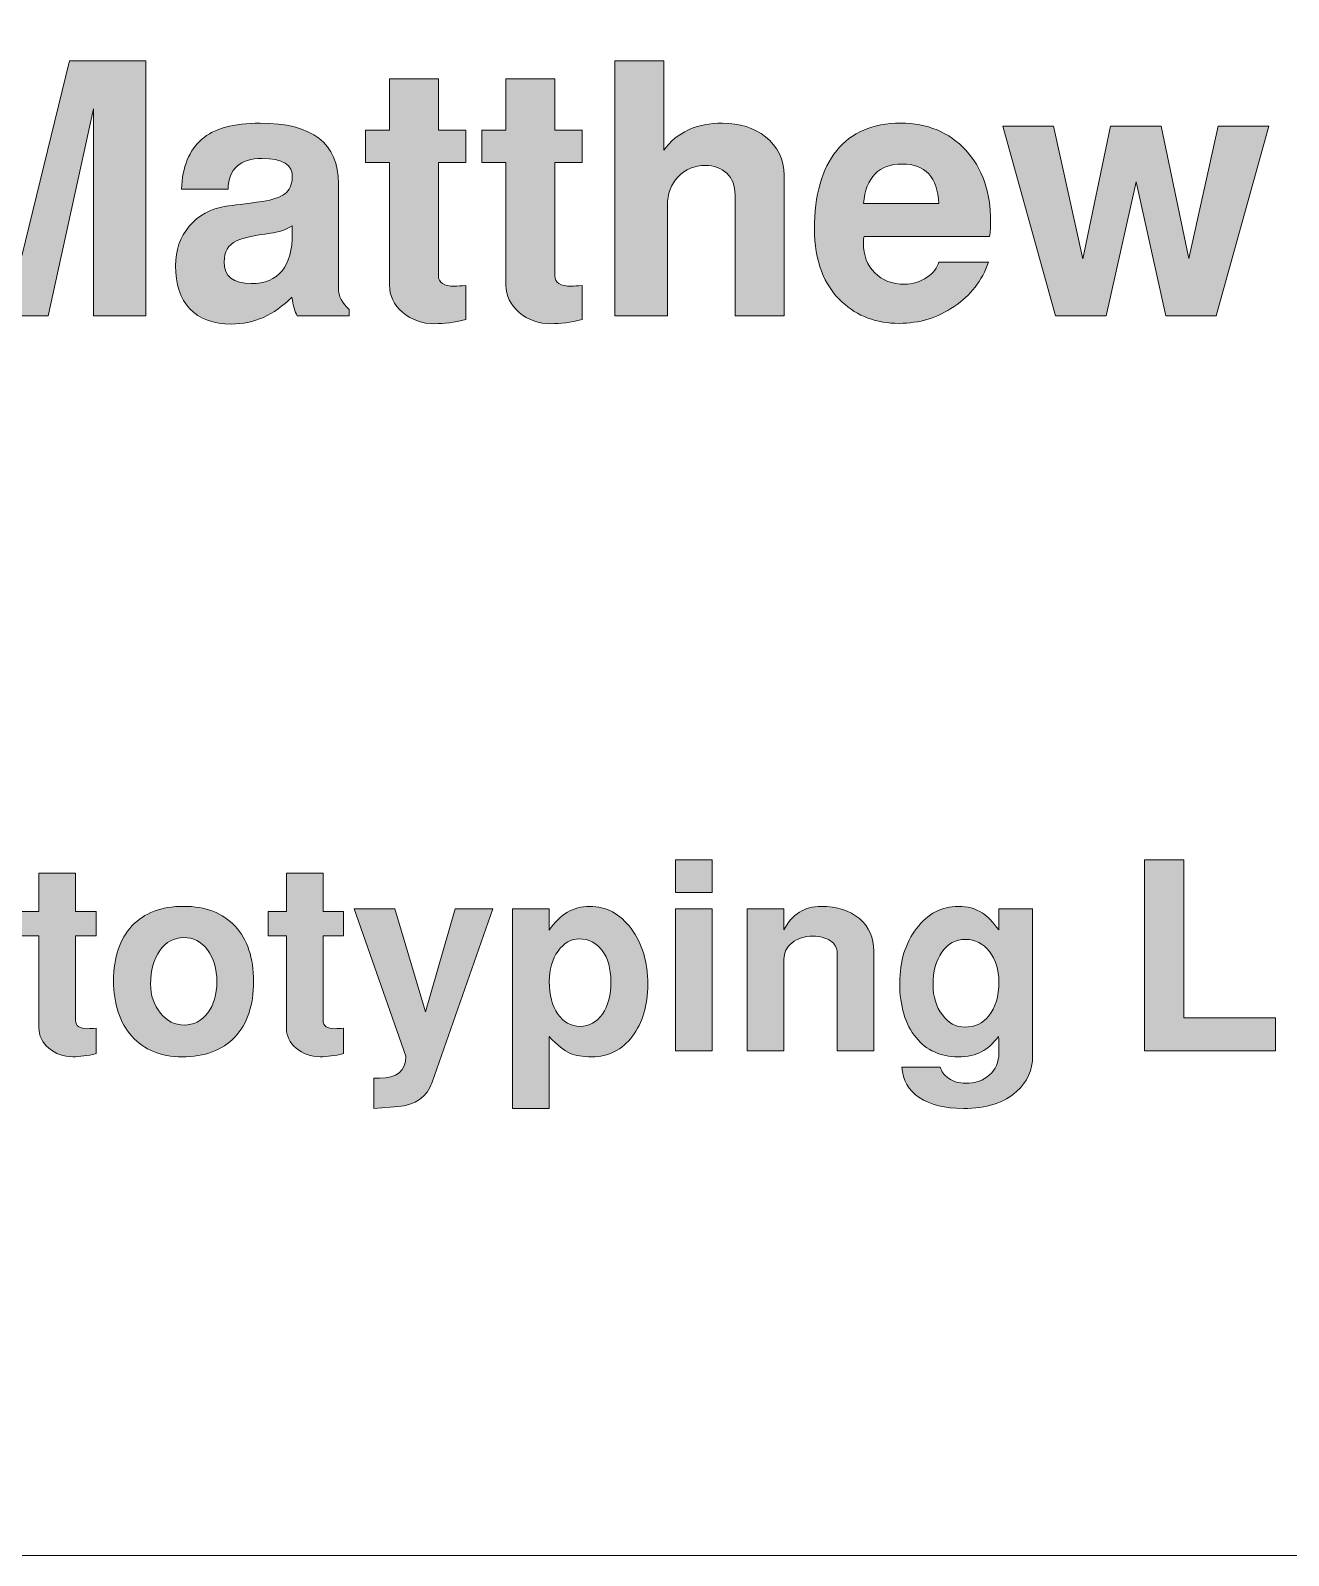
# Model space of a CAD drawing. Header units: inches. Extents: x 1.04 to 10.11, y -6.95 to -1.5.
# Drawn here: x 6.181 to 6.781, y -6.949 to -6.222 of the extents above; entities that cross this region are included whole.
import ezdxf

# ---------------------------------------------------------------- set-up
doc = ezdxf.new("R2010")
doc.units = ezdxf.units.IN
doc.header["$MEASUREMENT"] = 0
doc.layers.add('Layer 1', color=7, linetype='Continuous')

# ---------------------------------------------------------------- blocks, each defined once
blk = doc.blocks.new('block 256')
at = {"layer": 'Layer 1', "true_color": 0xed1f24}
h = blk.add_hatch(color=240, dxfattribs=at)
h.dxf.hatch_style = 2
h.paths.add_polyline_path([(6.23638, -6.35766), (6.21139, -6.35766), (6.21139, -6.25899), (6.18972, -6.35766), (6.16471, -6.35766), (6.14305, -6.25949), (6.14305, -6.35766), (6.11805, -6.35766), (6.11805, -6.23616), (6.15463, -6.23616), (6.17721, -6.32918), (6.20002, -6.23616), (6.23638, -6.23616)])
h = blk.add_hatch(color=240, dxfattribs=at)
h.dxf.hatch_style = 2
edge = h.paths.add_edge_path()
edge.add_spline(control_points=[(6.54071, -6.35766), (6.54071, -6.35766), (6.51737, -6.35766), (6.51737, -6.35766), (6.51737, -6.35766), (6.51737, -6.30003), (6.51737, -6.30003), (6.51737, -6.29568), (6.51605, -6.29226), (6.51338, -6.28975), (6.51071, -6.28725), (6.50732, -6.28599), (6.50321, -6.28599), (6.49799, -6.28599), (6.49365, -6.2878), (6.49021, -6.29142), (6.48677, -6.29504), (6.48505, -6.29958), (6.48505, -6.30504), (6.48505, -6.30504), (6.48505, -6.35766), (6.48505, -6.35766), (6.48505, -6.35766), (6.46004, -6.35766), (6.46004, -6.35766), (6.46004, -6.35766), (6.46004, -6.23616), (6.46004, -6.23616), (6.46004, -6.23616), (6.48338, -6.23616), (6.48338, -6.23616), (6.48338, -6.23616), (6.48338, -6.27866), (6.48338, -6.27866), (6.48971, -6.27011), (6.49904, -6.26583), (6.51138, -6.26583), (6.51948, -6.26583), (6.52632, -6.26799), (6.53188, -6.27233), (6.53777, -6.27699), (6.54071, -6.2831), (6.54071, -6.29066), (6.54071, -6.29066), (6.54071, -6.35766), (6.54071, -6.35766)], knot_values=[0, 0, 0, 0, 1, 1, 1, 2, 2, 2, 3, 3, 3, 4, 4, 4, 5, 5, 5, 6, 6, 6, 7, 7, 7, 8, 8, 8, 9, 9, 9, 10, 10, 10, 11, 11, 11, 12, 12, 12, 13, 13, 13, 14, 14, 14, 15, 15, 15, 15], degree=3, periodic=1)
h = blk.add_hatch(color=240, dxfattribs=at)
h.dxf.hatch_style = 2
edge = h.paths.add_edge_path()
edge.add_spline(control_points=[(6.38888, -6.35949), (6.38344, -6.36083), (6.37849, -6.36149), (6.37405, -6.36149), (6.36816, -6.36149), (6.3631, -6.35969), (6.35888, -6.35608), (6.35465, -6.35246), (6.35255, -6.34816), (6.35255, -6.34316), (6.35255, -6.34316), (6.35255, -6.28466), (6.35255, -6.28466), (6.35255, -6.28466), (6.34105, -6.28466), (6.34105, -6.28466), (6.34105, -6.28466), (6.34105, -6.26916), (6.34105, -6.26916), (6.34105, -6.26916), (6.35255, -6.26916), (6.35255, -6.26916), (6.35255, -6.26916), (6.35255, -6.24466), (6.35255, -6.24466), (6.35255, -6.24466), (6.37588, -6.24466), (6.37588, -6.24466), (6.37588, -6.24466), (6.37588, -6.26916), (6.37588, -6.26916), (6.37588, -6.26916), (6.38888, -6.26916), (6.38888, -6.26916), (6.38888, -6.26916), (6.38888, -6.28466), (6.38888, -6.28466), (6.38888, -6.28466), (6.37588, -6.28466), (6.37588, -6.28466), (6.37588, -6.28466), (6.37588, -6.33849), (6.37588, -6.33849), (6.37588, -6.34194), (6.37849, -6.34366), (6.38371, -6.34366), (6.38494, -6.34355), (6.38666, -6.34344), (6.38888, -6.34332), (6.38888, -6.34332), (6.38888, -6.35949), (6.38888, -6.35949)], knot_values=[0, 0, 0, 0, 1, 1, 1, 2, 2, 2, 3, 3, 3, 4, 4, 4, 5, 5, 5, 6, 6, 6, 7, 7, 7, 8, 8, 8, 9, 9, 9, 10, 10, 10, 11, 11, 11, 12, 12, 12, 13, 13, 13, 14, 14, 14, 15, 15, 15, 16, 16, 16, 17, 17, 17, 17], degree=3, periodic=1)
h = blk.add_hatch(color=240, dxfattribs=at)
h.dxf.hatch_style = 2
edge = h.paths.add_edge_path()
edge.add_spline(control_points=[(6.44438, -6.35949), (6.43894, -6.36083), (6.43399, -6.36149), (6.42955, -6.36149), (6.42366, -6.36149), (6.41861, -6.35969), (6.41438, -6.35608), (6.41016, -6.35246), (6.40805, -6.34816), (6.40805, -6.34316), (6.40805, -6.34316), (6.40805, -6.28466), (6.40805, -6.28466), (6.40805, -6.28466), (6.39655, -6.28466), (6.39655, -6.28466), (6.39655, -6.28466), (6.39655, -6.26916), (6.39655, -6.26916), (6.39655, -6.26916), (6.40805, -6.26916), (6.40805, -6.26916), (6.40805, -6.26916), (6.40805, -6.24466), (6.40805, -6.24466), (6.40805, -6.24466), (6.43138, -6.24466), (6.43138, -6.24466), (6.43138, -6.24466), (6.43138, -6.26916), (6.43138, -6.26916), (6.43138, -6.26916), (6.44438, -6.26916), (6.44438, -6.26916), (6.44438, -6.26916), (6.44438, -6.28466), (6.44438, -6.28466), (6.44438, -6.28466), (6.43138, -6.28466), (6.43138, -6.28466), (6.43138, -6.28466), (6.43138, -6.33849), (6.43138, -6.33849), (6.43138, -6.34194), (6.43399, -6.34366), (6.43922, -6.34366), (6.44044, -6.34355), (6.44216, -6.34344), (6.44438, -6.34332), (6.44438, -6.34332), (6.44438, -6.35949), (6.44438, -6.35949)], knot_values=[0, 0, 0, 0, 1, 1, 1, 2, 2, 2, 3, 3, 3, 4, 4, 4, 5, 5, 5, 6, 6, 6, 7, 7, 7, 8, 8, 8, 9, 9, 9, 10, 10, 10, 11, 11, 11, 12, 12, 12, 13, 13, 13, 14, 14, 14, 15, 15, 15, 16, 16, 16, 17, 17, 17, 17], degree=3, periodic=1)
h = blk.add_hatch(color=240, dxfattribs=at)
h.dxf.hatch_style = 2
edge = h.paths.add_edge_path()
edge.add_spline(control_points=[(6.33338, -6.35766), (6.33338, -6.35766), (6.30855, -6.35766), (6.30855, -6.35766), (6.30744, -6.35588), (6.30661, -6.35294), (6.30605, -6.34882), (6.29749, -6.35738), (6.28788, -6.36166), (6.27721, -6.36166), (6.26855, -6.36166), (6.26194, -6.35924), (6.25739, -6.35441), (6.25283, -6.34958), (6.25055, -6.34272), (6.25055, -6.33383), (6.25055, -6.32649), (6.25272, -6.32022), (6.25705, -6.315), (6.26139, -6.30977), (6.26722, -6.30661), (6.27455, -6.30549), (6.27799, -6.30505), (6.28383, -6.30427), (6.29205, -6.30316), (6.29694, -6.30238), (6.30047, -6.30119), (6.30263, -6.29957), (6.3048, -6.29797), (6.30599, -6.29538), (6.30622, -6.29182), (6.30655, -6.28572), (6.30172, -6.28266), (6.29171, -6.28266), (6.28127, -6.28266), (6.27589, -6.28755), (6.27555, -6.29732), (6.27555, -6.29732), (6.25338, -6.29732), (6.25338, -6.29732), (6.25382, -6.28666), (6.25702, -6.27874), (6.26297, -6.27357), (6.26891, -6.26841), (6.27822, -6.26583), (6.29089, -6.26583), (6.31577, -6.26583), (6.32822, -6.27544), (6.32822, -6.29466), (6.32822, -6.29466), (6.32822, -6.34449), (6.32822, -6.34449), (6.32822, -6.34838), (6.32994, -6.35177), (6.33338, -6.35466), (6.33338, -6.35466), (6.33338, -6.35766), (6.33338, -6.35766)], knot_values=[0, 0, 0, 0, 1, 1, 1, 2, 2, 2, 3, 3, 3, 4, 4, 4, 5, 5, 5, 6, 6, 6, 7, 7, 7, 8, 8, 8, 9, 9, 9, 10, 10, 10, 11, 11, 11, 12, 12, 12, 13, 13, 13, 14, 14, 14, 15, 15, 15, 16, 16, 16, 17, 17, 17, 18, 18, 18, 19, 19, 19, 19], degree=3, periodic=1)
edge = h.paths.add_edge_path()
edge.add_spline(control_points=[(6.30622, -6.31833), (6.30622, -6.31833), (6.30622, -6.31483), (6.30622, -6.31483), (6.30286, -6.31672), (6.29946, -6.31788), (6.296, -6.31833), (6.28784, -6.31933), (6.28238, -6.32055), (6.27958, -6.32199), (6.27567, -6.32389), (6.27372, -6.32722), (6.27372, -6.33199), (6.27372, -6.33888), (6.27802, -6.34233), (6.28661, -6.34233), (6.29968, -6.34233), (6.30622, -6.33432), (6.30622, -6.31833)], knot_values=[0, 0, 0, 0, 1, 1, 1, 2, 2, 2, 3, 3, 3, 4, 4, 4, 5, 5, 5, 6, 6, 6, 6], degree=3, periodic=1)
h = blk.add_hatch(color=240, dxfattribs=at)
h.dxf.hatch_style = 2
edge = h.paths.add_edge_path()
edge.add_spline(control_points=[(6.63921, -6.31266), (6.63921, -6.31533), (6.63904, -6.31772), (6.63871, -6.31982), (6.63871, -6.31982), (6.57888, -6.31982), (6.57888, -6.31982), (6.57865, -6.3205), (6.57855, -6.32155), (6.57855, -6.32299), (6.57855, -6.32888), (6.58036, -6.33363), (6.58399, -6.33724), (6.58763, -6.34085), (6.59236, -6.34266), (6.5982, -6.34266), (6.60205, -6.34266), (6.60562, -6.34155), (6.60893, -6.33933), (6.6119, -6.33722), (6.61378, -6.33483), (6.61454, -6.33216), (6.61454, -6.33216), (6.63821, -6.33216), (6.63821, -6.33216), (6.6351, -6.34094), (6.62963, -6.348), (6.62179, -6.35333), (6.61396, -6.35866), (6.60521, -6.36133), (6.59555, -6.36133), (6.58476, -6.36133), (6.57571, -6.35794), (6.56838, -6.35116), (6.5596, -6.34305), (6.55521, -6.33144), (6.55521, -6.31632), (6.55521, -6.3001), (6.55874, -6.28763), (6.5658, -6.27891), (6.57285, -6.27019), (6.58299, -6.26583), (6.59621, -6.26583), (6.6091, -6.26583), (6.61949, -6.27013), (6.62738, -6.27874), (6.63527, -6.28735), (6.63921, -6.29866), (6.63921, -6.31266)], knot_values=[0, 0, 0, 0, 1, 1, 1, 2, 2, 2, 3, 3, 3, 4, 4, 4, 5, 5, 5, 6, 6, 6, 7, 7, 7, 8, 8, 8, 9, 9, 9, 10, 10, 10, 11, 11, 11, 12, 12, 12, 13, 13, 13, 14, 14, 14, 15, 15, 15, 16, 16, 16, 16], degree=3, periodic=1)
edge = h.paths.add_edge_path()
edge.add_spline(control_points=[(6.61454, -6.30416), (6.61387, -6.29161), (6.60804, -6.28533), (6.59705, -6.28533), (6.58594, -6.28533), (6.57978, -6.29161), (6.57855, -6.30416), (6.57855, -6.30416), (6.61454, -6.30416), (6.61454, -6.30416)], knot_values=[0, 0, 0, 0, 1, 1, 1, 2, 2, 2, 3, 3, 3, 3], degree=3, periodic=1)
h = blk.add_hatch(color=240, dxfattribs=at)
h.dxf.hatch_style = 2
h.paths.add_polyline_path([(6.77188, -6.26733), (6.74672, -6.35766), (6.72274, -6.35766), (6.70855, -6.29386), (6.69423, -6.35766), (6.67022, -6.35766), (6.64504, -6.26733), (6.66921, -6.26733), (6.68321, -6.33049), (6.69637, -6.26733), (6.72054, -6.26733), (6.73371, -6.33033), (6.74771, -6.26733)])
at = {"layer": 'Layer 1', "lineweight": 0}
for points in [[(6.23638, -6.35766), (6.21139, -6.35766), (6.21139, -6.25899), (6.18972, -6.35766), (6.16471, -6.35766), (6.14305, -6.25949), (6.14305, -6.35766), (6.11805, -6.35766), (6.11805, -6.23616), (6.15463, -6.23616), (6.17721, -6.32918), (6.20002, -6.23616), (6.23638, -6.23616), (6.23638, -6.35766)], [(6.77188, -6.26733), (6.74672, -6.35766), (6.72274, -6.35766), (6.70855, -6.29386), (6.69423, -6.35766), (6.67022, -6.35766), (6.64504, -6.26733), (6.66921, -6.26733), (6.68321, -6.33049), (6.69637, -6.26733), (6.72054, -6.26733), (6.73371, -6.33033), (6.74771, -6.26733), (6.77188, -6.26733)]]:
    blk.add_lwpolyline(points, dxfattribs=at)
for points, knots in [([(6.54071, -6.35766), (6.54071, -6.35766), (6.51737, -6.35766), (6.51737, -6.35766), (6.51737, -6.35766), (6.51737, -6.30003), (6.51737, -6.30003), (6.51737, -6.29568), (6.51605, -6.29226), (6.51338, -6.28975), (6.51071, -6.28725), (6.50732, -6.28599), (6.50321, -6.28599), (6.49799, -6.28599), (6.49365, -6.2878), (6.49021, -6.29142), (6.48677, -6.29504), (6.48505, -6.29958), (6.48505, -6.30504), (6.48505, -6.30504), (6.48505, -6.35766), (6.48505, -6.35766), (6.48505, -6.35766), (6.46004, -6.35766), (6.46004, -6.35766), (6.46004, -6.35766), (6.46004, -6.23616), (6.46004, -6.23616), (6.46004, -6.23616), (6.48338, -6.23616), (6.48338, -6.23616), (6.48338, -6.23616), (6.48338, -6.27866), (6.48338, -6.27866), (6.48971, -6.27011), (6.49904, -6.26583), (6.51138, -6.26583), (6.51948, -6.26583), (6.52632, -6.26799), (6.53188, -6.27233), (6.53777, -6.27699), (6.54071, -6.2831), (6.54071, -6.29066), (6.54071, -6.29066), (6.54071, -6.35766), (6.54071, -6.35766)], [0, 0, 0, 0, 1, 1, 1, 2, 2, 2, 3, 3, 3, 4, 4, 4, 5, 5, 5, 6, 6, 6, 7, 7, 7, 8, 8, 8, 9, 9, 9, 10, 10, 10, 11, 11, 11, 12, 12, 12, 13, 13, 13, 14, 14, 14, 15, 15, 15, 15]), ([(6.38888, -6.35949), (6.38344, -6.36083), (6.37849, -6.36149), (6.37405, -6.36149), (6.36816, -6.36149), (6.3631, -6.35969), (6.35888, -6.35608), (6.35465, -6.35246), (6.35255, -6.34816), (6.35255, -6.34316), (6.35255, -6.34316), (6.35255, -6.28466), (6.35255, -6.28466), (6.35255, -6.28466), (6.34105, -6.28466), (6.34105, -6.28466), (6.34105, -6.28466), (6.34105, -6.26916), (6.34105, -6.26916), (6.34105, -6.26916), (6.35255, -6.26916), (6.35255, -6.26916), (6.35255, -6.26916), (6.35255, -6.24466), (6.35255, -6.24466), (6.35255, -6.24466), (6.37588, -6.24466), (6.37588, -6.24466), (6.37588, -6.24466), (6.37588, -6.26916), (6.37588, -6.26916), (6.37588, -6.26916), (6.38888, -6.26916), (6.38888, -6.26916), (6.38888, -6.26916), (6.38888, -6.28466), (6.38888, -6.28466), (6.38888, -6.28466), (6.37588, -6.28466), (6.37588, -6.28466), (6.37588, -6.28466), (6.37588, -6.33849), (6.37588, -6.33849), (6.37588, -6.34194), (6.37849, -6.34366), (6.38371, -6.34366), (6.38494, -6.34355), (6.38666, -6.34344), (6.38888, -6.34332), (6.38888, -6.34332), (6.38888, -6.35949), (6.38888, -6.35949)], [0, 0, 0, 0, 1, 1, 1, 2, 2, 2, 3, 3, 3, 4, 4, 4, 5, 5, 5, 6, 6, 6, 7, 7, 7, 8, 8, 8, 9, 9, 9, 10, 10, 10, 11, 11, 11, 12, 12, 12, 13, 13, 13, 14, 14, 14, 15, 15, 15, 16, 16, 16, 17, 17, 17, 17]), ([(6.44438, -6.35949), (6.43894, -6.36083), (6.43399, -6.36149), (6.42955, -6.36149), (6.42366, -6.36149), (6.41861, -6.35969), (6.41438, -6.35608), (6.41016, -6.35246), (6.40805, -6.34816), (6.40805, -6.34316), (6.40805, -6.34316), (6.40805, -6.28466), (6.40805, -6.28466), (6.40805, -6.28466), (6.39655, -6.28466), (6.39655, -6.28466), (6.39655, -6.28466), (6.39655, -6.26916), (6.39655, -6.26916), (6.39655, -6.26916), (6.40805, -6.26916), (6.40805, -6.26916), (6.40805, -6.26916), (6.40805, -6.24466), (6.40805, -6.24466), (6.40805, -6.24466), (6.43138, -6.24466), (6.43138, -6.24466), (6.43138, -6.24466), (6.43138, -6.26916), (6.43138, -6.26916), (6.43138, -6.26916), (6.44438, -6.26916), (6.44438, -6.26916), (6.44438, -6.26916), (6.44438, -6.28466), (6.44438, -6.28466), (6.44438, -6.28466), (6.43138, -6.28466), (6.43138, -6.28466), (6.43138, -6.28466), (6.43138, -6.33849), (6.43138, -6.33849), (6.43138, -6.34194), (6.43399, -6.34366), (6.43922, -6.34366), (6.44044, -6.34355), (6.44216, -6.34344), (6.44438, -6.34332), (6.44438, -6.34332), (6.44438, -6.35949), (6.44438, -6.35949)], [0, 0, 0, 0, 1, 1, 1, 2, 2, 2, 3, 3, 3, 4, 4, 4, 5, 5, 5, 6, 6, 6, 7, 7, 7, 8, 8, 8, 9, 9, 9, 10, 10, 10, 11, 11, 11, 12, 12, 12, 13, 13, 13, 14, 14, 14, 15, 15, 15, 16, 16, 16, 17, 17, 17, 17]), ([(6.33338, -6.35766), (6.33338, -6.35766), (6.30855, -6.35766), (6.30855, -6.35766), (6.30744, -6.35588), (6.30661, -6.35294), (6.30605, -6.34882), (6.29749, -6.35738), (6.28788, -6.36166), (6.27721, -6.36166), (6.26855, -6.36166), (6.26194, -6.35924), (6.25739, -6.35441), (6.25283, -6.34958), (6.25055, -6.34272), (6.25055, -6.33383), (6.25055, -6.32649), (6.25272, -6.32022), (6.25705, -6.315), (6.26139, -6.30977), (6.26722, -6.30661), (6.27455, -6.30549), (6.27799, -6.30505), (6.28383, -6.30427), (6.29205, -6.30316), (6.29694, -6.30238), (6.30047, -6.30119), (6.30263, -6.29957), (6.3048, -6.29797), (6.30599, -6.29538), (6.30622, -6.29182), (6.30655, -6.28572), (6.30172, -6.28266), (6.29171, -6.28266), (6.28127, -6.28266), (6.27589, -6.28755), (6.27555, -6.29732), (6.27555, -6.29732), (6.25338, -6.29732), (6.25338, -6.29732), (6.25382, -6.28666), (6.25702, -6.27874), (6.26297, -6.27357), (6.26891, -6.26841), (6.27822, -6.26583), (6.29089, -6.26583), (6.31577, -6.26583), (6.32822, -6.27544), (6.32822, -6.29466), (6.32822, -6.29466), (6.32822, -6.34449), (6.32822, -6.34449), (6.32822, -6.34838), (6.32994, -6.35177), (6.33338, -6.35466), (6.33338, -6.35466), (6.33338, -6.35766), (6.33338, -6.35766)], [0, 0, 0, 0, 1, 1, 1, 2, 2, 2, 3, 3, 3, 4, 4, 4, 5, 5, 5, 6, 6, 6, 7, 7, 7, 8, 8, 8, 9, 9, 9, 10, 10, 10, 11, 11, 11, 12, 12, 12, 13, 13, 13, 14, 14, 14, 15, 15, 15, 16, 16, 16, 17, 17, 17, 18, 18, 18, 19, 19, 19, 19]), ([(6.63921, -6.31266), (6.63921, -6.31533), (6.63904, -6.31772), (6.63871, -6.31982), (6.63871, -6.31982), (6.57888, -6.31982), (6.57888, -6.31982), (6.57865, -6.3205), (6.57855, -6.32155), (6.57855, -6.32299), (6.57855, -6.32888), (6.58036, -6.33363), (6.58399, -6.33724), (6.58763, -6.34085), (6.59236, -6.34266), (6.5982, -6.34266), (6.60205, -6.34266), (6.60562, -6.34155), (6.60893, -6.33933), (6.6119, -6.33722), (6.61378, -6.33483), (6.61454, -6.33216), (6.61454, -6.33216), (6.63821, -6.33216), (6.63821, -6.33216), (6.6351, -6.34094), (6.62963, -6.348), (6.62179, -6.35333), (6.61396, -6.35866), (6.60521, -6.36133), (6.59555, -6.36133), (6.58476, -6.36133), (6.57571, -6.35794), (6.56838, -6.35116), (6.5596, -6.34305), (6.55521, -6.33144), (6.55521, -6.31632), (6.55521, -6.3001), (6.55874, -6.28763), (6.5658, -6.27891), (6.57285, -6.27019), (6.58299, -6.26583), (6.59621, -6.26583), (6.6091, -6.26583), (6.61949, -6.27013), (6.62738, -6.27874), (6.63527, -6.28735), (6.63921, -6.29866), (6.63921, -6.31266)], [0, 0, 0, 0, 1, 1, 1, 2, 2, 2, 3, 3, 3, 4, 4, 4, 5, 5, 5, 6, 6, 6, 7, 7, 7, 8, 8, 8, 9, 9, 9, 10, 10, 10, 11, 11, 11, 12, 12, 12, 13, 13, 13, 14, 14, 14, 15, 15, 15, 16, 16, 16, 16]), ([(6.61454, -6.30416), (6.61387, -6.29161), (6.60804, -6.28533), (6.59705, -6.28533), (6.58594, -6.28533), (6.57978, -6.29161), (6.57855, -6.30416), (6.57855, -6.30416), (6.61454, -6.30416), (6.61454, -6.30416)], [0, 0, 0, 0, 1, 1, 1, 2, 2, 2, 3, 3, 3, 3]), ([(6.30622, -6.31833), (6.30622, -6.31833), (6.30622, -6.31483), (6.30622, -6.31483), (6.30286, -6.31672), (6.29946, -6.31788), (6.296, -6.31833), (6.28784, -6.31933), (6.28238, -6.32055), (6.27958, -6.32199), (6.27567, -6.32389), (6.27372, -6.32722), (6.27372, -6.33199), (6.27372, -6.33888), (6.27802, -6.34233), (6.28661, -6.34233), (6.29968, -6.34233), (6.30622, -6.33432), (6.30622, -6.31833)], [0, 0, 0, 0, 1, 1, 1, 2, 2, 2, 3, 3, 3, 4, 4, 4, 5, 5, 5, 6, 6, 6, 6])]:
    blk.add_open_spline(points, degree=3, knots=knots, dxfattribs=at)
blk = doc.blocks.new('block 254')
at = {"layer": 'Layer 1'}
blk.add_blockref('block 256', (0, 0), dxfattribs=at)
blk = doc.blocks.new('block 271')
at = {"layer": 'Layer 1', "true_color": 0xed1f24}
h = blk.add_hatch(color=240, dxfattribs=at)
h.dxf.hatch_style = 2
h.paths.add_polyline_path([(6.50637, -6.63279), (6.48886, -6.63279), (6.48886, -6.61716), (6.50637, -6.61716)])
h.paths.add_polyline_path([(6.50637, -6.70829), (6.48886, -6.70829), (6.48886, -6.64054), (6.50637, -6.64054)])
h = blk.add_hatch(color=240, dxfattribs=at)
h.dxf.hatch_style = 2
h.paths.add_polyline_path([(6.775, -6.70829), (6.71263, -6.70829), (6.71263, -6.61716), (6.73137, -6.61716), (6.73137, -6.69266), (6.775, -6.69266)])
h = blk.add_hatch(color=240, dxfattribs=at)
h.dxf.hatch_style = 2
edge = h.paths.add_edge_path()
edge.add_spline(control_points=[(6.21262, -6.70966), (6.20853, -6.71066), (6.20482, -6.71116), (6.20149, -6.71116), (6.19708, -6.71116), (6.19328, -6.7098), (6.19012, -6.7071), (6.18695, -6.70439), (6.18536, -6.70116), (6.18536, -6.69741), (6.18536, -6.69741), (6.18536, -6.65354), (6.18536, -6.65354), (6.18536, -6.65354), (6.17674, -6.65354), (6.17674, -6.65354), (6.17674, -6.65354), (6.17674, -6.64191), (6.17674, -6.64191), (6.17674, -6.64191), (6.18536, -6.64191), (6.18536, -6.64191), (6.18536, -6.64191), (6.18536, -6.62354), (6.18536, -6.62354), (6.18536, -6.62354), (6.20287, -6.62354), (6.20287, -6.62354), (6.20287, -6.62354), (6.20287, -6.64191), (6.20287, -6.64191), (6.20287, -6.64191), (6.21262, -6.64191), (6.21262, -6.64191), (6.21262, -6.64191), (6.21262, -6.65354), (6.21262, -6.65354), (6.21262, -6.65354), (6.20287, -6.65354), (6.20287, -6.65354), (6.20287, -6.65354), (6.20287, -6.69391), (6.20287, -6.69391), (6.20287, -6.69649), (6.20482, -6.69779), (6.20874, -6.69779), (6.20966, -6.69771), (6.21095, -6.69762), (6.21262, -6.69754), (6.21262, -6.69754), (6.21262, -6.70966), (6.21262, -6.70966)], knot_values=[0, 0, 0, 0, 1, 1, 1, 2, 2, 2, 3, 3, 3, 4, 4, 4, 5, 5, 5, 6, 6, 6, 7, 7, 7, 8, 8, 8, 9, 9, 9, 10, 10, 10, 11, 11, 11, 12, 12, 12, 13, 13, 13, 14, 14, 14, 15, 15, 15, 16, 16, 16, 17, 17, 17, 17], degree=3, periodic=1)
h = blk.add_hatch(color=240, dxfattribs=at)
h.dxf.hatch_style = 2
edge = h.paths.add_edge_path()
edge.add_spline(control_points=[(6.33062, -6.70966), (6.32653, -6.71066), (6.32282, -6.71116), (6.31949, -6.71116), (6.31508, -6.71116), (6.31129, -6.7098), (6.30812, -6.7071), (6.30495, -6.70439), (6.30337, -6.70116), (6.30337, -6.69741), (6.30337, -6.69741), (6.30337, -6.65354), (6.30337, -6.65354), (6.30337, -6.65354), (6.29474, -6.65354), (6.29474, -6.65354), (6.29474, -6.65354), (6.29474, -6.64191), (6.29474, -6.64191), (6.29474, -6.64191), (6.30337, -6.64191), (6.30337, -6.64191), (6.30337, -6.64191), (6.30337, -6.62354), (6.30337, -6.62354), (6.30337, -6.62354), (6.32087, -6.62354), (6.32087, -6.62354), (6.32087, -6.62354), (6.32087, -6.64191), (6.32087, -6.64191), (6.32087, -6.64191), (6.33062, -6.64191), (6.33062, -6.64191), (6.33062, -6.64191), (6.33062, -6.65354), (6.33062, -6.65354), (6.33062, -6.65354), (6.32087, -6.65354), (6.32087, -6.65354), (6.32087, -6.65354), (6.32087, -6.69391), (6.32087, -6.69391), (6.32087, -6.69649), (6.32282, -6.69779), (6.32674, -6.69779), (6.32766, -6.69771), (6.32895, -6.69762), (6.33062, -6.69754), (6.33062, -6.69754), (6.33062, -6.70966), (6.33062, -6.70966)], knot_values=[0, 0, 0, 0, 1, 1, 1, 2, 2, 2, 3, 3, 3, 4, 4, 4, 5, 5, 5, 6, 6, 6, 7, 7, 7, 8, 8, 8, 9, 9, 9, 10, 10, 10, 11, 11, 11, 12, 12, 12, 13, 13, 13, 14, 14, 14, 15, 15, 15, 16, 16, 16, 17, 17, 17, 17], degree=3, periodic=1)
h = blk.add_hatch(color=240, dxfattribs=at)
h.dxf.hatch_style = 2
edge = h.paths.add_edge_path()
edge.add_spline(control_points=[(6.28775, -6.67529), (6.28775, -6.68671), (6.28476, -6.69554), (6.27881, -6.70179), (6.27285, -6.70803), (6.26445, -6.71116), (6.25361, -6.71116), (6.24353, -6.71116), (6.23558, -6.70791), (6.22974, -6.70141), (6.22391, -6.69491), (6.22099, -6.68604), (6.22099, -6.67478), (6.22099, -6.6637), (6.22391, -6.65504), (6.22974, -6.64878), (6.23558, -6.64254), (6.24378, -6.63941), (6.25437, -6.63941), (6.26487, -6.63941), (6.27306, -6.64258), (6.27893, -6.64891), (6.2848, -6.65525), (6.28775, -6.66404), (6.28775, -6.67529)], knot_values=[0, 0, 0, 0, 1, 1, 1, 2, 2, 2, 3, 3, 3, 4, 4, 4, 5, 5, 5, 6, 6, 6, 7, 7, 7, 8, 8, 8, 8], degree=3, periodic=1)
edge = h.paths.add_edge_path()
edge.add_spline(control_points=[(6.27024, -6.67535), (6.27024, -6.66911), (6.26874, -6.66405), (6.26574, -6.66014), (6.26274, -6.65624), (6.25895, -6.65428), (6.25437, -6.65428), (6.24978, -6.65428), (6.24601, -6.65637), (6.24306, -6.66052), (6.2401, -6.66467), (6.23862, -6.66999), (6.23862, -6.67647), (6.23862, -6.68187), (6.24018, -6.68648), (6.24331, -6.6903), (6.24643, -6.69413), (6.2502, -6.69604), (6.25462, -6.69604), (6.2592, -6.69604), (6.26295, -6.69411), (6.26587, -6.69024), (6.26879, -6.68638), (6.27024, -6.68142), (6.27024, -6.67535)], knot_values=[0, 0, 0, 0, 1, 1, 1, 2, 2, 2, 3, 3, 3, 4, 4, 4, 5, 5, 5, 6, 6, 6, 7, 7, 7, 8, 8, 8, 8], degree=3, periodic=1)
h = blk.add_hatch(color=240, dxfattribs=at)
h.dxf.hatch_style = 2
edge = h.paths.add_edge_path()
edge.add_spline(control_points=[(6.40187, -6.64054), (6.40187, -6.64054), (6.37287, -6.72329), (6.37287, -6.72329), (6.37037, -6.73037), (6.36495, -6.73425), (6.35662, -6.73491), (6.35662, -6.73491), (6.34512, -6.73579), (6.34512, -6.73579), (6.34512, -6.73579), (6.34512, -6.72141), (6.34512, -6.72141), (6.34512, -6.72141), (6.34774, -6.72141), (6.34774, -6.72141), (6.35616, -6.72141), (6.36037, -6.71791), (6.36037, -6.71091), (6.36037, -6.71091), (6.33574, -6.64054), (6.33574, -6.64054), (6.33574, -6.64054), (6.35512, -6.64054), (6.35512, -6.64054), (6.35512, -6.64054), (6.36974, -6.68966), (6.36974, -6.68966), (6.36974, -6.68966), (6.38387, -6.64054), (6.38387, -6.64054), (6.38387, -6.64054), (6.40187, -6.64054), (6.40187, -6.64054)], knot_values=[0, 0, 0, 0, 1, 1, 1, 2, 2, 2, 3, 3, 3, 4, 4, 4, 5, 5, 5, 6, 6, 6, 7, 7, 7, 8, 8, 8, 9, 9, 9, 10, 10, 10, 11, 11, 11, 11], degree=3, periodic=1)
h = blk.add_hatch(color=240, dxfattribs=at)
h.dxf.hatch_style = 2
edge = h.paths.add_edge_path()
edge.add_spline(control_points=[(6.47574, -6.67666), (6.47574, -6.68666), (6.47329, -6.69491), (6.46837, -6.70141), (6.46345, -6.70791), (6.45703, -6.71116), (6.44912, -6.71116), (6.44462, -6.71116), (6.44116, -6.71062), (6.43874, -6.70953), (6.43591, -6.70829), (6.43258, -6.70562), (6.42874, -6.70154), (6.42874, -6.70154), (6.42874, -6.73579), (6.42874, -6.73579), (6.42874, -6.73579), (6.41124, -6.73579), (6.41124, -6.73579), (6.41124, -6.73579), (6.41124, -6.64054), (6.41124, -6.64054), (6.41124, -6.64054), (6.42874, -6.64054), (6.42874, -6.64054), (6.42874, -6.64054), (6.42874, -6.65078), (6.42874, -6.65078), (6.43382, -6.6432), (6.44024, -6.63941), (6.44799, -6.63941), (6.45591, -6.63941), (6.46251, -6.64295), (6.46781, -6.65004), (6.4731, -6.65712), (6.47574, -6.666), (6.47574, -6.67666)], knot_values=[0, 0, 0, 0, 1, 1, 1, 2, 2, 2, 3, 3, 3, 4, 4, 4, 5, 5, 5, 6, 6, 6, 7, 7, 7, 8, 8, 8, 9, 9, 9, 10, 10, 10, 11, 11, 11, 12, 12, 12, 12], degree=3, periodic=1)
edge = h.paths.add_edge_path()
edge.add_spline(control_points=[(6.45812, -6.67516), (6.45812, -6.66908), (6.45675, -6.66418), (6.45399, -6.66047), (6.45125, -6.65677), (6.44762, -6.65491), (6.44312, -6.65491), (6.43912, -6.65491), (6.43572, -6.65685), (6.43293, -6.66073), (6.43014, -6.6646), (6.42874, -6.66945), (6.42874, -6.67529), (6.42874, -6.6817), (6.43009, -6.68687), (6.43281, -6.69079), (6.43551, -6.6947), (6.43907, -6.69666), (6.4435, -6.69666), (6.44782, -6.69666), (6.45135, -6.6947), (6.45405, -6.69079), (6.45676, -6.68687), (6.45812, -6.68166), (6.45812, -6.67516)], knot_values=[0, 0, 0, 0, 1, 1, 1, 2, 2, 2, 3, 3, 3, 4, 4, 4, 5, 5, 5, 6, 6, 6, 7, 7, 7, 8, 8, 8, 8], degree=3, periodic=1)
h = blk.add_hatch(color=240, dxfattribs=at)
h.dxf.hatch_style = 2
edge = h.paths.add_edge_path()
edge.add_spline(control_points=[(6.5835, -6.70829), (6.5835, -6.70829), (6.566, -6.70829), (6.566, -6.70829), (6.566, -6.70829), (6.566, -6.66178), (6.566, -6.66178), (6.566, -6.65929), (6.56495, -6.65731), (6.56287, -6.65585), (6.56079, -6.65439), (6.55796, -6.65366), (6.55438, -6.65366), (6.55046, -6.65366), (6.54719, -6.6547), (6.54456, -6.65679), (6.54194, -6.65887), (6.54062, -6.66149), (6.54062, -6.66466), (6.54062, -6.66466), (6.54062, -6.70829), (6.54062, -6.70829), (6.54062, -6.70829), (6.52313, -6.70829), (6.52313, -6.70829), (6.52313, -6.70829), (6.52313, -6.64054), (6.52313, -6.64054), (6.52313, -6.64054), (6.54062, -6.64054), (6.54062, -6.64054), (6.54062, -6.64054), (6.54062, -6.65066), (6.54062, -6.65066), (6.54454, -6.64316), (6.55046, -6.63941), (6.55838, -6.63941), (6.56596, -6.63941), (6.57204, -6.64137), (6.57663, -6.64528), (6.5812, -6.6492), (6.5835, -6.65437), (6.5835, -6.66079), (6.5835, -6.66079), (6.5835, -6.70829), (6.5835, -6.70829)], knot_values=[0, 0, 0, 0, 1, 1, 1, 2, 2, 2, 3, 3, 3, 4, 4, 4, 5, 5, 5, 6, 6, 6, 7, 7, 7, 8, 8, 8, 9, 9, 9, 10, 10, 10, 11, 11, 11, 12, 12, 12, 13, 13, 13, 14, 14, 14, 15, 15, 15, 15], degree=3, periodic=1)
h = blk.add_hatch(color=240, dxfattribs=at)
h.dxf.hatch_style = 2
edge = h.paths.add_edge_path()
edge.add_spline(control_points=[(6.65925, -6.71079), (6.65925, -6.71754), (6.6567, -6.7232), (6.65162, -6.72778), (6.6457, -6.73312), (6.63725, -6.73579), (6.62625, -6.73579), (6.61733, -6.73579), (6.61031, -6.73406), (6.60518, -6.7306), (6.60006, -6.72714), (6.59729, -6.72232), (6.59688, -6.71616), (6.59688, -6.71616), (6.61522, -6.71616), (6.61522, -6.71616), (6.61564, -6.71816), (6.61698, -6.71993), (6.61924, -6.72148), (6.62151, -6.72302), (6.62419, -6.72379), (6.62729, -6.72379), (6.63198, -6.72379), (6.63579, -6.72247), (6.63873, -6.71985), (6.64166, -6.71722), (6.64313, -6.71375), (6.64313, -6.70941), (6.64313, -6.70491), (6.64308, -6.70228), (6.643, -6.70154), (6.64023, -6.70496), (6.63759, -6.70733), (6.63508, -6.70866), (6.63207, -6.71033), (6.62826, -6.71116), (6.62364, -6.71116), (6.61527, -6.71116), (6.60861, -6.70812), (6.60366, -6.70203), (6.59847, -6.69571), (6.59587, -6.687), (6.59587, -6.67591), (6.59587, -6.66558), (6.59855, -6.65691), (6.60392, -6.64991), (6.60928, -6.64291), (6.6159, -6.63941), (6.62377, -6.63941), (6.62821, -6.63941), (6.63203, -6.64046), (6.63521, -6.64254), (6.63755, -6.64412), (6.64019, -6.64683), (6.64313, -6.65066), (6.64313, -6.65066), (6.64313, -6.64054), (6.64313, -6.64054), (6.64313, -6.64054), (6.65925, -6.64054), (6.65925, -6.64054), (6.65925, -6.64054), (6.65925, -6.71079), (6.65925, -6.71079)], knot_values=[0, 0, 0, 0, 1, 1, 1, 2, 2, 2, 3, 3, 3, 4, 4, 4, 5, 5, 5, 6, 6, 6, 7, 7, 7, 8, 8, 8, 9, 9, 9, 10, 10, 10, 11, 11, 11, 12, 12, 12, 13, 13, 13, 14, 14, 14, 15, 15, 15, 16, 16, 16, 17, 17, 17, 18, 18, 18, 19, 19, 19, 20, 20, 20, 21, 21, 21, 21], degree=3, periodic=1)
edge = h.paths.add_edge_path()
edge.add_spline(control_points=[(6.64313, -6.67541), (6.64313, -6.66958), (6.64162, -6.66475), (6.63862, -6.66091), (6.63563, -6.65708), (6.63183, -6.65516), (6.62725, -6.65516), (6.62258, -6.65516), (6.61883, -6.65718), (6.616, -6.66122), (6.61317, -6.66527), (6.61175, -6.67045), (6.61175, -6.67678), (6.61175, -6.68254), (6.61323, -6.68735), (6.61618, -6.69122), (6.61914, -6.6951), (6.62275, -6.69704), (6.627, -6.69704), (6.63167, -6.69704), (6.63546, -6.69524), (6.63837, -6.69166), (6.64154, -6.68774), (6.64313, -6.68233), (6.64313, -6.67541)], knot_values=[0, 0, 0, 0, 1, 1, 1, 2, 2, 2, 3, 3, 3, 4, 4, 4, 5, 5, 5, 6, 6, 6, 7, 7, 7, 8, 8, 8, 8], degree=3, periodic=1)
at = {"layer": 'Layer 1', "lineweight": 0}
for points in [[(6.50637, -6.63279), (6.48886, -6.63279), (6.48886, -6.61716), (6.50637, -6.61716), (6.50637, -6.63279)], [(6.775, -6.70829), (6.71263, -6.70829), (6.71263, -6.61716), (6.73137, -6.61716), (6.73137, -6.69266), (6.775, -6.69266), (6.775, -6.70829)], [(6.50637, -6.70829), (6.48886, -6.70829), (6.48886, -6.64054), (6.50637, -6.64054), (6.50637, -6.70829)]]:
    blk.add_lwpolyline(points, dxfattribs=at)
for points, knots in [([(6.21262, -6.70966), (6.20853, -6.71066), (6.20482, -6.71116), (6.20149, -6.71116), (6.19708, -6.71116), (6.19328, -6.7098), (6.19012, -6.7071), (6.18695, -6.70439), (6.18536, -6.70116), (6.18536, -6.69741), (6.18536, -6.69741), (6.18536, -6.65354), (6.18536, -6.65354), (6.18536, -6.65354), (6.17674, -6.65354), (6.17674, -6.65354), (6.17674, -6.65354), (6.17674, -6.64191), (6.17674, -6.64191), (6.17674, -6.64191), (6.18536, -6.64191), (6.18536, -6.64191), (6.18536, -6.64191), (6.18536, -6.62354), (6.18536, -6.62354), (6.18536, -6.62354), (6.20287, -6.62354), (6.20287, -6.62354), (6.20287, -6.62354), (6.20287, -6.64191), (6.20287, -6.64191), (6.20287, -6.64191), (6.21262, -6.64191), (6.21262, -6.64191), (6.21262, -6.64191), (6.21262, -6.65354), (6.21262, -6.65354), (6.21262, -6.65354), (6.20287, -6.65354), (6.20287, -6.65354), (6.20287, -6.65354), (6.20287, -6.69391), (6.20287, -6.69391), (6.20287, -6.69649), (6.20482, -6.69779), (6.20874, -6.69779), (6.20966, -6.69771), (6.21095, -6.69762), (6.21262, -6.69754), (6.21262, -6.69754), (6.21262, -6.70966), (6.21262, -6.70966)], [0, 0, 0, 0, 1, 1, 1, 2, 2, 2, 3, 3, 3, 4, 4, 4, 5, 5, 5, 6, 6, 6, 7, 7, 7, 8, 8, 8, 9, 9, 9, 10, 10, 10, 11, 11, 11, 12, 12, 12, 13, 13, 13, 14, 14, 14, 15, 15, 15, 16, 16, 16, 17, 17, 17, 17]), ([(6.33062, -6.70966), (6.32653, -6.71066), (6.32282, -6.71116), (6.31949, -6.71116), (6.31508, -6.71116), (6.31129, -6.7098), (6.30812, -6.7071), (6.30495, -6.70439), (6.30337, -6.70116), (6.30337, -6.69741), (6.30337, -6.69741), (6.30337, -6.65354), (6.30337, -6.65354), (6.30337, -6.65354), (6.29474, -6.65354), (6.29474, -6.65354), (6.29474, -6.65354), (6.29474, -6.64191), (6.29474, -6.64191), (6.29474, -6.64191), (6.30337, -6.64191), (6.30337, -6.64191), (6.30337, -6.64191), (6.30337, -6.62354), (6.30337, -6.62354), (6.30337, -6.62354), (6.32087, -6.62354), (6.32087, -6.62354), (6.32087, -6.62354), (6.32087, -6.64191), (6.32087, -6.64191), (6.32087, -6.64191), (6.33062, -6.64191), (6.33062, -6.64191), (6.33062, -6.64191), (6.33062, -6.65354), (6.33062, -6.65354), (6.33062, -6.65354), (6.32087, -6.65354), (6.32087, -6.65354), (6.32087, -6.65354), (6.32087, -6.69391), (6.32087, -6.69391), (6.32087, -6.69649), (6.32282, -6.69779), (6.32674, -6.69779), (6.32766, -6.69771), (6.32895, -6.69762), (6.33062, -6.69754), (6.33062, -6.69754), (6.33062, -6.70966), (6.33062, -6.70966)], [0, 0, 0, 0, 1, 1, 1, 2, 2, 2, 3, 3, 3, 4, 4, 4, 5, 5, 5, 6, 6, 6, 7, 7, 7, 8, 8, 8, 9, 9, 9, 10, 10, 10, 11, 11, 11, 12, 12, 12, 13, 13, 13, 14, 14, 14, 15, 15, 15, 16, 16, 16, 17, 17, 17, 17]), ([(6.28775, -6.67529), (6.28775, -6.68671), (6.28476, -6.69554), (6.27881, -6.70179), (6.27285, -6.70803), (6.26445, -6.71116), (6.25361, -6.71116), (6.24353, -6.71116), (6.23558, -6.70791), (6.22974, -6.70141), (6.22391, -6.69491), (6.22099, -6.68604), (6.22099, -6.67478), (6.22099, -6.6637), (6.22391, -6.65504), (6.22974, -6.64878), (6.23558, -6.64254), (6.24378, -6.63941), (6.25437, -6.63941), (6.26487, -6.63941), (6.27306, -6.64258), (6.27893, -6.64891), (6.2848, -6.65525), (6.28775, -6.66404), (6.28775, -6.67529)], [0, 0, 0, 0, 1, 1, 1, 2, 2, 2, 3, 3, 3, 4, 4, 4, 5, 5, 5, 6, 6, 6, 7, 7, 7, 8, 8, 8, 8]), ([(6.40187, -6.64054), (6.40187, -6.64054), (6.37287, -6.72329), (6.37287, -6.72329), (6.37037, -6.73037), (6.36495, -6.73425), (6.35662, -6.73491), (6.35662, -6.73491), (6.34512, -6.73579), (6.34512, -6.73579), (6.34512, -6.73579), (6.34512, -6.72141), (6.34512, -6.72141), (6.34512, -6.72141), (6.34774, -6.72141), (6.34774, -6.72141), (6.35616, -6.72141), (6.36037, -6.71791), (6.36037, -6.71091), (6.36037, -6.71091), (6.33574, -6.64054), (6.33574, -6.64054), (6.33574, -6.64054), (6.35512, -6.64054), (6.35512, -6.64054), (6.35512, -6.64054), (6.36974, -6.68966), (6.36974, -6.68966), (6.36974, -6.68966), (6.38387, -6.64054), (6.38387, -6.64054), (6.38387, -6.64054), (6.40187, -6.64054), (6.40187, -6.64054)], [0, 0, 0, 0, 1, 1, 1, 2, 2, 2, 3, 3, 3, 4, 4, 4, 5, 5, 5, 6, 6, 6, 7, 7, 7, 8, 8, 8, 9, 9, 9, 10, 10, 10, 11, 11, 11, 11]), ([(6.47574, -6.67666), (6.47574, -6.68666), (6.47329, -6.69491), (6.46837, -6.70141), (6.46345, -6.70791), (6.45703, -6.71116), (6.44912, -6.71116), (6.44462, -6.71116), (6.44116, -6.71062), (6.43874, -6.70953), (6.43591, -6.70829), (6.43258, -6.70562), (6.42874, -6.70154), (6.42874, -6.70154), (6.42874, -6.73579), (6.42874, -6.73579), (6.42874, -6.73579), (6.41124, -6.73579), (6.41124, -6.73579), (6.41124, -6.73579), (6.41124, -6.64054), (6.41124, -6.64054), (6.41124, -6.64054), (6.42874, -6.64054), (6.42874, -6.64054), (6.42874, -6.64054), (6.42874, -6.65078), (6.42874, -6.65078), (6.43382, -6.6432), (6.44024, -6.63941), (6.44799, -6.63941), (6.45591, -6.63941), (6.46251, -6.64295), (6.46781, -6.65004), (6.4731, -6.65712), (6.47574, -6.666), (6.47574, -6.67666)], [0, 0, 0, 0, 1, 1, 1, 2, 2, 2, 3, 3, 3, 4, 4, 4, 5, 5, 5, 6, 6, 6, 7, 7, 7, 8, 8, 8, 9, 9, 9, 10, 10, 10, 11, 11, 11, 12, 12, 12, 12]), ([(6.5835, -6.70829), (6.5835, -6.70829), (6.566, -6.70829), (6.566, -6.70829), (6.566, -6.70829), (6.566, -6.66178), (6.566, -6.66178), (6.566, -6.65929), (6.56495, -6.65731), (6.56287, -6.65585), (6.56079, -6.65439), (6.55796, -6.65366), (6.55438, -6.65366), (6.55046, -6.65366), (6.54719, -6.6547), (6.54456, -6.65679), (6.54194, -6.65887), (6.54062, -6.66149), (6.54062, -6.66466), (6.54062, -6.66466), (6.54062, -6.70829), (6.54062, -6.70829), (6.54062, -6.70829), (6.52313, -6.70829), (6.52313, -6.70829), (6.52313, -6.70829), (6.52313, -6.64054), (6.52313, -6.64054), (6.52313, -6.64054), (6.54062, -6.64054), (6.54062, -6.64054), (6.54062, -6.64054), (6.54062, -6.65066), (6.54062, -6.65066), (6.54454, -6.64316), (6.55046, -6.63941), (6.55838, -6.63941), (6.56596, -6.63941), (6.57204, -6.64137), (6.57663, -6.64528), (6.5812, -6.6492), (6.5835, -6.65437), (6.5835, -6.66079), (6.5835, -6.66079), (6.5835, -6.70829), (6.5835, -6.70829)], [0, 0, 0, 0, 1, 1, 1, 2, 2, 2, 3, 3, 3, 4, 4, 4, 5, 5, 5, 6, 6, 6, 7, 7, 7, 8, 8, 8, 9, 9, 9, 10, 10, 10, 11, 11, 11, 12, 12, 12, 13, 13, 13, 14, 14, 14, 15, 15, 15, 15]), ([(6.65925, -6.71079), (6.65925, -6.71754), (6.6567, -6.7232), (6.65162, -6.72778), (6.6457, -6.73312), (6.63725, -6.73579), (6.62625, -6.73579), (6.61733, -6.73579), (6.61031, -6.73406), (6.60518, -6.7306), (6.60006, -6.72714), (6.59729, -6.72232), (6.59688, -6.71616), (6.59688, -6.71616), (6.61522, -6.71616), (6.61522, -6.71616), (6.61564, -6.71816), (6.61698, -6.71993), (6.61924, -6.72148), (6.62151, -6.72302), (6.62419, -6.72379), (6.62729, -6.72379), (6.63198, -6.72379), (6.63579, -6.72247), (6.63873, -6.71985), (6.64166, -6.71722), (6.64313, -6.71375), (6.64313, -6.70941), (6.64313, -6.70491), (6.64308, -6.70228), (6.643, -6.70154), (6.64023, -6.70496), (6.63759, -6.70733), (6.63508, -6.70866), (6.63207, -6.71033), (6.62826, -6.71116), (6.62364, -6.71116), (6.61527, -6.71116), (6.60861, -6.70812), (6.60366, -6.70203), (6.59847, -6.69571), (6.59587, -6.687), (6.59587, -6.67591), (6.59587, -6.66558), (6.59855, -6.65691), (6.60392, -6.64991), (6.60928, -6.64291), (6.6159, -6.63941), (6.62377, -6.63941), (6.62821, -6.63941), (6.63203, -6.64046), (6.63521, -6.64254), (6.63755, -6.64412), (6.64019, -6.64683), (6.64313, -6.65066), (6.64313, -6.65066), (6.64313, -6.64054), (6.64313, -6.64054), (6.64313, -6.64054), (6.65925, -6.64054), (6.65925, -6.64054), (6.65925, -6.64054), (6.65925, -6.71079), (6.65925, -6.71079)], [0, 0, 0, 0, 1, 1, 1, 2, 2, 2, 3, 3, 3, 4, 4, 4, 5, 5, 5, 6, 6, 6, 7, 7, 7, 8, 8, 8, 9, 9, 9, 10, 10, 10, 11, 11, 11, 12, 12, 12, 13, 13, 13, 14, 14, 14, 15, 15, 15, 16, 16, 16, 17, 17, 17, 18, 18, 18, 19, 19, 19, 20, 20, 20, 21, 21, 21, 21]), ([(6.27024, -6.67535), (6.27024, -6.66911), (6.26874, -6.66405), (6.26574, -6.66014), (6.26274, -6.65624), (6.25895, -6.65428), (6.25437, -6.65428), (6.24978, -6.65428), (6.24601, -6.65637), (6.24306, -6.66052), (6.2401, -6.66467), (6.23862, -6.66999), (6.23862, -6.67647), (6.23862, -6.68187), (6.24018, -6.68648), (6.24331, -6.6903), (6.24643, -6.69413), (6.2502, -6.69604), (6.25462, -6.69604), (6.2592, -6.69604), (6.26295, -6.69411), (6.26587, -6.69024), (6.26879, -6.68638), (6.27024, -6.68142), (6.27024, -6.67535)], [0, 0, 0, 0, 1, 1, 1, 2, 2, 2, 3, 3, 3, 4, 4, 4, 5, 5, 5, 6, 6, 6, 7, 7, 7, 8, 8, 8, 8]), ([(6.45812, -6.67516), (6.45812, -6.66908), (6.45675, -6.66418), (6.45399, -6.66047), (6.45125, -6.65677), (6.44762, -6.65491), (6.44312, -6.65491), (6.43912, -6.65491), (6.43572, -6.65685), (6.43293, -6.66073), (6.43014, -6.6646), (6.42874, -6.66945), (6.42874, -6.67529), (6.42874, -6.6817), (6.43009, -6.68687), (6.43281, -6.69079), (6.43551, -6.6947), (6.43907, -6.69666), (6.4435, -6.69666), (6.44782, -6.69666), (6.45135, -6.6947), (6.45405, -6.69079), (6.45676, -6.68687), (6.45812, -6.68166), (6.45812, -6.67516)], [0, 0, 0, 0, 1, 1, 1, 2, 2, 2, 3, 3, 3, 4, 4, 4, 5, 5, 5, 6, 6, 6, 7, 7, 7, 8, 8, 8, 8]), ([(6.64313, -6.67541), (6.64313, -6.66958), (6.64162, -6.66475), (6.63862, -6.66091), (6.63563, -6.65708), (6.63183, -6.65516), (6.62725, -6.65516), (6.62258, -6.65516), (6.61883, -6.65718), (6.616, -6.66122), (6.61317, -6.66527), (6.61175, -6.67045), (6.61175, -6.67678), (6.61175, -6.68254), (6.61323, -6.68735), (6.61618, -6.69122), (6.61914, -6.6951), (6.62275, -6.69704), (6.627, -6.69704), (6.63167, -6.69704), (6.63546, -6.69524), (6.63837, -6.69166), (6.64154, -6.68774), (6.64313, -6.68233), (6.64313, -6.67541)], [0, 0, 0, 0, 1, 1, 1, 2, 2, 2, 3, 3, 3, 4, 4, 4, 5, 5, 5, 6, 6, 6, 7, 7, 7, 8, 8, 8, 8])]:
    blk.add_open_spline(points, degree=3, knots=knots, dxfattribs=at)
blk = doc.blocks.new('block 270')
at = {"layer": 'Layer 1'}
blk.add_blockref('block 271', (0, 0), dxfattribs=at)
blk = doc.blocks.new('block 99')
at = {"layer": 'Layer 1', "lineweight": 0}
blk.add_lwpolyline([(10.11126, -1.51018), (4.63904, -1.51018), (4.63904, -6.94906), (10.11126, -6.94906), (10.11126, -1.51018)], dxfattribs=at)
at = {"layer": 'Layer 1'}
for name in ['block 254', 'block 270']:
    blk.add_blockref(name, (0, 0), dxfattribs=at)

msp = doc.modelspace()

# ---------------------------------------------------------------- block references
at = {"layer": 'Layer 1'}
msp.add_blockref('block 99', (0, 0), dxfattribs=at)

doc.saveas('drawing.dxf')
